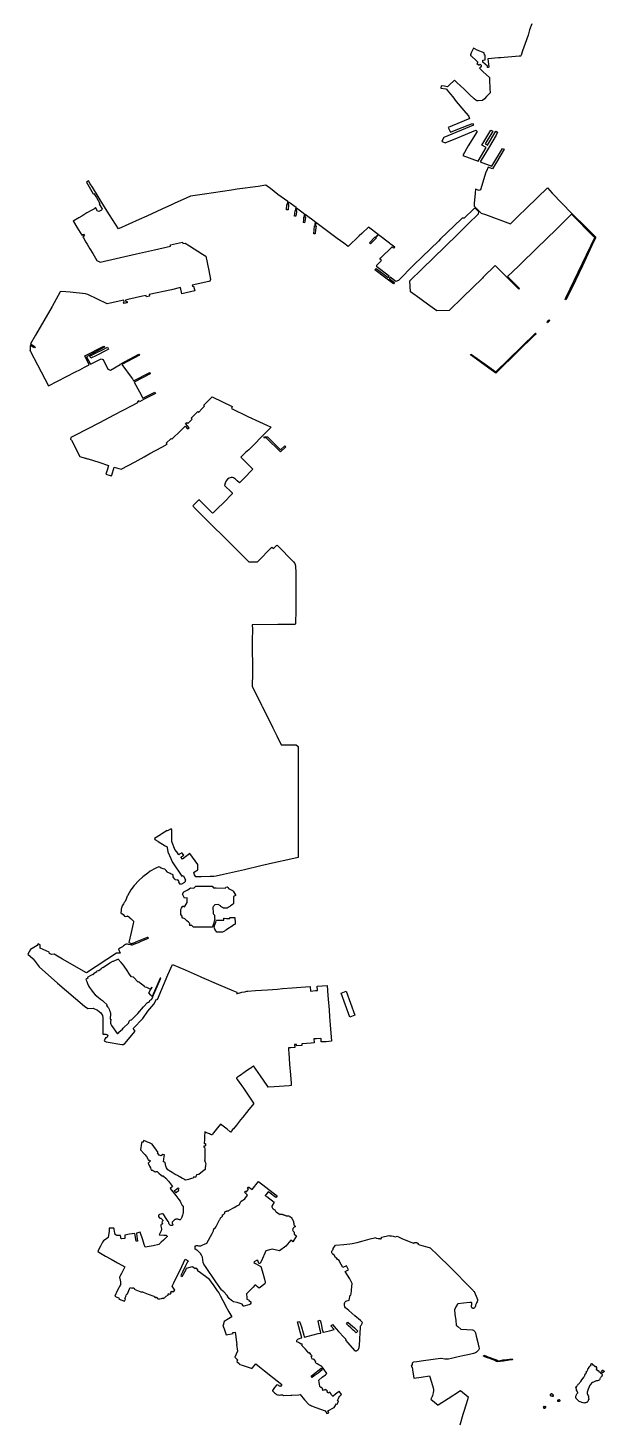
# Model space of a CAD drawing. Header units: inches. Extents: x -62624 to 51363, y -122611 to -15713.
# Drawn here: x -18917 to -12149, y -79967 to -63619 of the extents above; entities that cross this region are included whole.
import ezdxf

# ---------------------------------------------------------------- set-up
doc = ezdxf.new("R2010")
doc.units = ezdxf.units.IN
doc.header["$MEASUREMENT"] = 0

msp = doc.modelspace()

# ---------------------------------------------------------------- linework, layer by layer
for points in [[(-12997, -63574), (-13024, -63643), (-13043, -63705), (-13077, -63803), (-13107, -63890), (-13122, -63939), (-13126, -63948), (-13131, -63951), (-13146, -63953), (-13367, -63971), (-13390, -63973), (-13515, -63984), (-13503, -64083), (-13512, -64085), (-13518, -64084), (-13520, -64069), (-13572, -64021), (-13573, -64007), (-13574, -63998), (-13546, -63996), (-13547, -63942), (-13554, -63942), (-13558, -63914), (-13639, -63880), (-13667, -63868), (-13683, -63860), (-13709, -63915), (-13719, -63936), (-13718, -63943), (-13711, -63950), (-13649, -64008), (-13631, -64024), (-13643, -64037), (-13618, -64060), (-13606, -64047), (-13593, -64059), (-13592, -64071), (-13601, -64082), (-13611, -64095), (-13568, -64138), (-13536, -64167), (-13497, -64204), (-13497, -64209), (-13495, -64227), (-13491, -64336), (-13489, -64384), (-13494, -64392), (-13530, -64428), (-13555, -64453), (-13577, -64474), (-13628, -64477), (-13645, -64476), (-13656, -64471), (-13674, -64454), (-13729, -64402), (-13793, -64342), (-13879, -64261), (-13908, -64235), (-13968, -64295), (-13984, -64310), (-13991, -64311), (-14025, -64305), (-14063, -64300), (-14066, -64327), (-14007, -64338), (-14000, -64342), (-13991, -64353), (-13952, -64400), (-13927, -64432), (-13885, -64485), (-13797, -64589), (-13745, -64649), (-13738, -64661), (-13730, -64683), (-13736, -64688), (-13766, -64699), (-13821, -64723), (-13979, -64791), (-13954, -64845), (-13867, -64811), (-13694, -64742), (-13685, -64764), (-14030, -64907), (-14054, -64951), (-14052, -64956), (-14016, -64972), (-14014, -64972), (-13873, -64913), (-13657, -64823), (-13641, -64837), (-13745, -65006), (-13809, -65118), (-13627, -65185), (-13590, -65119), (-13536, -65026), (-13584, -64997), (-13481, -64822), (-13458, -64835), (-13545, -64983), (-13519, -65000), (-13421, -64834), (-13401, -64847), (-13418, -64879), (-13496, -65013), (-13604, -65194), (-13467, -65245), (-13341, -65036), (-13323, -65044), (-13412, -65196), (-13459, -65276), (-13510, -65257), (-13529, -65305), (-13534, -65303), (-13535, -65310), (-13537, -65316), (-13600, -65522), (-13601, -65524), (-13615, -65531), (-13659, -65515), (-13665, -65564), (-13676, -65685), (-13677, -65713), (-13594, -65796), (-13544, -65814), (-13250, -65923), (-13153, -65830), (-13066, -65744), (-12932, -65615), (-12816, -65501), (-12759, -65562), (-12528, -65802), (-12358, -65969), (-12301, -66025), (-12250, -66077), (-12250, -66086), (-12292, -66176), (-12405, -66416), (-12530, -66677), (-12598, -66815), (-12607, -66810), (-12597, -66790), (-12500, -66590), (-12260, -66082), (-12269, -66074), (-12382, -65961), (-12415, -65928), (-12533, -65810), (-12710, -65984), (-12945, -66213), (-13131, -66395), (-13153, -66418), (-13282, -66543), (-13144, -66681), (-13152, -66690), (-13428, -66414), (-13568, -66550), (-13577, -66559), (-13809, -66785), (-13968, -66940), (-14115, -66946), (-14224, -66865), (-14355, -66770), (-14370, -66759), (-14422, -66723), (-14429, -66593), (-14286, -66453), (-14019, -66191), (-13864, -66039), (-13793, -65970), (-13746, -65924), (-13623, -65804), (-13622, -65783), (-13660, -65742), (-13671, -65742), (-13681, -65745), (-13794, -65857), (-13815, -65857), (-13829, -65866), (-14069, -66100), (-14096, -66127), (-14382, -66406), (-14565, -66588), (-14594, -66599), (-14661, -66548), (-14672, -66563), (-14610, -66612), (-14622, -66629), (-14711, -66562), (-14841, -66464), (-14827, -66446), (-14684, -66552), (-14675, -66538), (-14819, -66426), (-14818, -66410), (-14765, -66354), (-14782, -66336), (-14770, -66322), (-14640, -66191), (-14619, -66206), (-14607, -66195), (-14660, -66157), (-14671, -66149), (-14798, -66052), (-14830, -66085), (-14825, -66092), (-14893, -66157), (-14905, -66146), (-14840, -66078), (-14834, -66081), (-14804, -66048), (-14917, -65960), (-14990, -66032), (-14996, -66037), (-15025, -66062), (-15156, -66187), (-15205, -66151), (-15283, -66095), (-15534, -65906), (-15537, -65947), (-15532, -65948), (-15537, -65992), (-15542, -66040), (-15558, -66039), (-15550, -65946), (-15544, -65946), (-15541, -65929), (-15539, -65903), (-15660, -65813), (-15663, -65842), (-15657, -65844), (-15661, -65870), (-15667, -65909), (-15681, -65907), (-15677, -65877), (-15676, -65866), (-15674, -65842), (-15669, -65842), (-15666, -65809), (-15761, -65737), (-15767, -65769), (-15762, -65770), (-15763, -65780), (-15770, -65833), (-15785, -65831), (-15783, -65803), (-15778, -65769), (-15772, -65768), (-15767, -65731), (-15848, -65672), (-15857, -65666), (-15861, -65696), (-15855, -65697), (-15860, -65758), (-15879, -65757), (-15875, -65696), (-15867, -65695), (-15862, -65662), (-15980, -65576), (-16069, -65508), (-16078, -65501), (-16122, -65469), (-16212, -65482), (-16458, -65517), (-16525, -65528), (-16842, -65574), (-16978, -65595), (-17005, -65597), (-17048, -65618), (-17197, -65685), (-17230, -65700), (-17343, -65751), (-17520, -65832), (-17608, -65872), (-17732, -65928), (-17853, -65982), (-17958, -65815), (-18023, -65711), (-18159, -65490), (-18184, -65452), (-18204, -65418), (-18216, -65425), (-18227, -65433), (-18214, -65462), (-18149, -65571), (-18140, -65567), (-18112, -65614), (-18070, -65684), (-18078, -65691), (-18046, -65746), (-18053, -65760), (-18083, -65777), (-18097, -65772), (-18122, -65730), (-18143, -65750), (-18165, -65761), (-18224, -65795), (-18283, -65831), (-18318, -65852), (-18383, -65892), (-18380, -65897), (-18342, -65963), (-18283, -66054), (-18262, -66045), (-18253, -66065), (-18271, -66075), (-18264, -66087), (-18234, -66138), (-18219, -66160), (-18187, -66216), (-18153, -66271), (-18106, -66352), (-18066, -66372), (-17640, -66275), (-17431, -66227), (-17241, -66184), (-17243, -66168), (-17101, -66138), (-17096, -66154), (-17071, -66148), (-17020, -66181), (-16864, -66279), (-16827, -66302), (-16792, -66472), (-16770, -66577), (-16779, -66596), (-16792, -66599), (-16988, -66643), (-16984, -66655), (-16970, -66653), (-16956, -66709), (-17109, -66743), (-17125, -66672), (-17229, -66696), (-17491, -66754), (-17489, -66772), (-17523, -66779), (-17526, -66769), (-17528, -66763), (-17571, -66773), (-17741, -66811), (-17772, -66819), (-17768, -66837), (-17752, -66834), (-17750, -66850), (-17791, -66859), (-17793, -66844), (-17785, -66842), (-17789, -66821), (-17950, -66856), (-17984, -66864), (-18212, -66751), (-18239, -66746), (-18419, -66727), (-18523, -66717), (-18537, -66723), (-18632, -66892), (-18826, -67230), (-18886, -67334), (-18831, -67367), (-18838, -67378), (-18888, -67352), (-18891, -67399), (-18889, -67400), (-18889, -67403), (-18890, -67406), (-18894, -67409), (-18887, -67421), (-18804, -67580), (-18674, -67826), (-18356, -67663), (-18307, -67637), (-18250, -67607), (-18195, -67579), (-18246, -67475), (-18023, -67358), (-18015, -67371), (-18100, -67414), (-18229, -67484), (-18183, -67572), (-18057, -67509), (-18045, -67514), (-18034, -67518), (-17976, -67632), (-17947, -67640), (-17832, -67574), (-17828, -67567), (-17823, -67566), (-17613, -67454), (-17607, -67466), (-17813, -67577), (-17691, -67741), (-17689, -67743), (-17675, -67768), (-17486, -67671), (-17479, -67685), (-17667, -67783), (-17607, -67895), (-17568, -67970), (-17426, -67901), (-17419, -67915), (-17551, -67983), (-17606, -68012), (-17611, -68004), (-17631, -68015), (-17629, -68026), (-17697, -68060), (-17909, -68171), (-18077, -68260), (-18365, -68410), (-18411, -68433), (-18416, -68451), (-18411, -68457), (-18406, -68464), (-18308, -68656), (-18243, -68674), (-18235, -68676), (-18227, -68679), (-18218, -68682), (-18210, -68683), (-18085, -68724), (-17968, -68761), (-17982, -68807), (-18000, -68862), (-17951, -68878), (-17943, -68881), (-17935, -68884), (-17932, -68876), (-17902, -68782), (-17822, -68807), (-17655, -68717), (-17550, -68659), (-17483, -68622), (-17344, -68547), (-17281, -68513), (-17291, -68501), (-17234, -68445), (-17224, -68453), (-17120, -68351), (-17069, -68301), (-17040, -68331), (-17024, -68318), (-17067, -68270), (-17049, -68257), (-17039, -68267), (-16989, -68217), (-16998, -68207), (-16920, -68126), (-16911, -68135), (-16910, -68136), (-16872, -68098), (-16841, -68065), (-16850, -68054), (-16753, -67956), (-16518, -68070), (-16526, -68092), (-16332, -68185), (-16197, -68247), (-16102, -68292), (-16066, -68309), (-16064, -68315), (-16110, -68363), (-16323, -68576), (-16343, -68593), (-16360, -68609), (-16415, -68666), (-16273, -68807), (-16384, -68917), (-16388, -68923), (-16433, -68965), (-16459, -68942), (-16478, -68924), (-16501, -68905), (-16512, -68902), (-16531, -68904), (-16554, -68909), (-16571, -68923), (-16587, -68941), (-16601, -68968), (-16606, -68997), (-16525, -69076), (-16517, -69084), (-16517, -69093), (-16565, -69143), (-16570, -69148), (-16739, -69317), (-16747, -69322), (-16906, -69164), (-16913, -69169), (-16946, -69202), (-16980, -69237), (-16973, -69244), (-16966, -69251), (-16838, -69380), (-16527, -69689), (-16363, -69851), (-16321, -69893), (-16218, -69892), (-16051, -69722), (-16033, -69738), (-15993, -69699), (-15984, -69703), (-15798, -69892), (-15781, -69913), (-15773, -69939), (-15771, -70024), (-15771, -70094), (-15771, -70132), (-15771, -70458), (-15772, -70623), (-15783, -70632), (-15982, -70632), (-16281, -70633), (-16281, -70645), (-16280, -70674), (-16281, -70828), (-16280, -71202), (-16281, -71355), (-16171, -71578), (-16168, -71584), (-16164, -71591), (-16039, -71843), (-15991, -71939), (-15940, -72044), (-15825, -72045), (-15764, -72045), (-15743, -72064), (-15743, -72249), (-15742, -72503), (-15743, -72627), (-15743, -72638), (-15742, -72675), (-15743, -72935), (-15742, -73004), (-15742, -73367), (-15863, -73396), (-16007, -73428), (-16181, -73467), (-16374, -73511), (-16619, -73566), (-16706, -73587), (-16733, -73592), (-16776, -73593), (-16880, -73594), (-16946, -73594), (-16961, -73571), (-16969, -73550), (-16971, -73543), (-16920, -73512), (-16919, -73449), (-17014, -73321), (-17102, -73387), (-17119, -73365), (-17085, -73340), (-17108, -73312), (-17134, -73330), (-17142, -73335), (-17159, -73313), (-17167, -73302), (-17191, -73273), (-17206, -73232), (-17209, -73224), (-17224, -73180), (-17225, -73044), (-17235, -73032), (-17275, -73055), (-17279, -73050), (-17343, -73090), (-17354, -73097), (-17360, -73101), (-17431, -73145), (-17426, -73155), (-17391, -73175), (-17388, -73181), (-17303, -73229), (-17281, -73244), (-17280, -73253), (-17277, -73272), (-17271, -73302), (-17236, -73378), (-17221, -73420), (-17108, -73587), (-17094, -73581), (-17067, -73629), (-17072, -73656), (-17076, -73661), (-17114, -73682), (-17123, -73686), (-17144, -73656), (-17138, -73650), (-17154, -73630), (-17162, -73636), (-17181, -73630), (-17189, -73621), (-17204, -73605), (-17211, -73595), (-17211, -73572), (-17219, -73567), (-17232, -73562), (-17247, -73555), (-17262, -73550), (-17271, -73545), (-17281, -73537), (-17292, -73520), (-17299, -73512), (-17310, -73505), (-17327, -73501), (-17340, -73497), (-17351, -73493), (-17362, -73484), (-17367, -73480), (-17377, -73479), (-17388, -73480), (-17400, -73487), (-17405, -73488), (-17423, -73497), (-17482, -73530), (-17509, -73552), (-17565, -73597), (-17614, -73639), (-17667, -73696), (-17706, -73746), (-17728, -73782), (-17747, -73817), (-17749, -73824), (-17757, -73846), (-17768, -73866), (-17775, -73883), (-17785, -73895), (-17795, -73911), (-17809, -73935), (-17810, -73937), (-17810, -73939), (-17812, -73944), (-17815, -73952), (-17817, -73962), (-17819, -73971), (-17822, -73989), (-17823, -74017), (-17799, -74039), (-17780, -74056), (-17774, -74062), (-17752, -74056), (-17745, -74054), (-17720, -74074), (-17714, -74080), (-17704, -74088), (-17682, -74107), (-17678, -74116), (-17676, -74123), (-17677, -74128), (-17680, -74142), (-17704, -74248), (-17731, -74368), (-17722, -74371), (-17711, -74375), (-17701, -74378), (-17696, -74379), (-17694, -74379), (-17687, -74376), (-17684, -74375), (-17659, -74365), (-17647, -74360), (-17610, -74345), (-17552, -74321), (-17511, -74304), (-17509, -74304), (-17503, -74315), (-17501, -74318), (-17506, -74321), (-17530, -74331), (-17581, -74351), (-17623, -74369), (-17676, -74390), (-17692, -74397), (-17697, -74397), (-17705, -74396), (-17713, -74395), (-17733, -74391), (-17745, -74388), (-17753, -74387), (-17755, -74386), (-17757, -74386), (-17759, -74385), (-17769, -74392), (-17793, -74407), (-17805, -74416), (-17828, -74431), (-17854, -74446), (-17831, -74491), (-17831, -74492), (-17875, -74493), (-18229, -74722), (-18508, -74561), (-18607, -74505), (-18638, -74508), (-18662, -74494), (-18665, -74479), (-18774, -74434), (-18771, -74393), (-18794, -74383), (-18807, -74401), (-18884, -74447), (-18902, -74478), (-18917, -74503), (-18854, -74558), (-18782, -74653), (-18569, -74845), (-18252, -75116), (-18212, -75142), (-18149, -75140), (-18097, -75162), (-18058, -75193), (-18041, -75224), (-18038, -75251), (-18035, -75444), (-18002, -75443), (-17990, -75447), (-17979, -75457), (-17986, -75477), (-17995, -75486), (-18004, -75488), (-18019, -75522), (-17997, -75532), (-17815, -75565), (-17797, -75565), (-17779, -75553), (-17656, -75407), (-17679, -75377), (-17566, -75259), (-17506, -75172), (-17437, -75091), (-17407, -75033), (-17396, -75037), (-17272, -74747), (-17219, -74625), (-17071, -74689), (-16893, -74768), (-16877, -74775), (-16678, -74860), (-16501, -74936), (-16464, -74950), (-16461, -74954), (-16461, -74959), (-16463, -74968), (-16443, -74962), (-16427, -74958), (-16403, -74952), (-16374, -74946), (-16357, -74942), (-16347, -74939), (-16335, -74937), (-16243, -74931), (-16103, -74922), (-15986, -74913), (-15928, -74908), (-15814, -74900), (-15710, -74892), (-15600, -74884), (-15597, -74938), (-15540, -74930), (-15517, -74930), (-15520, -74880), (-15403, -74870), (-15393, -74988), (-15380, -75157), (-15374, -75241), (-15368, -75334), (-15352, -75526), (-15413, -75532), (-15471, -75535), (-15474, -75497), (-15478, -75494), (-15527, -75498), (-15557, -75498), (-15553, -75547), (-15591, -75550), (-15699, -75559), (-15699, -75577), (-15760, -75582), (-15763, -75566), (-15784, -75567), (-15781, -75602), (-15829, -75605), (-15856, -75606), (-15855, -75631), (-15852, -75662), (-15843, -75795), (-15833, -75920), (-15826, -76018), (-15825, -76048), (-15849, -76049), (-16026, -76062), (-16094, -76065), (-16108, -76045), (-16184, -75935), (-16265, -75817), (-16269, -75820), (-16277, -75826), (-16289, -75834), (-16300, -75842), (-16302, -75843), (-16363, -75886), (-16381, -75898), (-16402, -75912), (-16412, -75920), (-16432, -75934), (-16454, -75949), (-16464, -75956), (-16467, -75958), (-16467, -75963), (-16453, -75981), (-16434, -76009), (-16386, -76079), (-16323, -76171), (-16275, -76241), (-16265, -76254), (-16263, -76259), (-16280, -76279), (-16320, -76329), (-16348, -76364), (-16392, -76418), (-16418, -76449), (-16468, -76512), (-16503, -76555), (-16512, -76565), (-16521, -76576), (-16526, -76584), (-16533, -76594), (-16538, -76591), (-16539, -76591), (-16577, -76561), (-16655, -76502), (-16689, -76544), (-16737, -76603), (-16749, -76618), (-16757, -76628), (-16760, -76626), (-16770, -76622), (-16783, -76616), (-16807, -76605), (-16840, -76590), (-16841, -76646), (-16843, -76686), (-16845, -76726), (-16842, -76728), (-16835, -76729), (-16831, -76731), (-16830, -76741), (-16831, -76751), (-16833, -76758), (-16841, -76758), (-16851, -76758), (-16852, -76763), (-16852, -76772), (-16841, -76776), (-16840, -76790), (-16840, -76808), (-16837, -76893), (-16837, -76915), (-16843, -76920), (-16835, -76946), (-16828, -76964), (-16830, -76986), (-16833, -77015), (-16836, -77034), (-16865, -77057), (-16910, -77094), (-16931, -77097), (-16942, -77099), (-16944, -77125), (-16973, -77124), (-16976, -77135), (-16995, -77141), (-17029, -77152), (-17061, -77161), (-17069, -77157), (-17073, -77154), (-17080, -77149), (-17107, -77134), (-17124, -77125), (-17135, -77119), (-17159, -77105), (-17186, -77091), (-17221, -77070), (-17241, -77059), (-17251, -77053), (-17260, -77047), (-17272, -77036), (-17280, -77027), (-17287, -77014), (-17296, -76993), (-17306, -76951), (-17313, -76947), (-17324, -76943), (-17314, -76881), (-17311, -76860), (-17332, -76856), (-17350, -76872), (-17376, -76867), (-17393, -76839), (-17388, -76834), (-17457, -76738), (-17487, -76721), (-17510, -76711), (-17534, -76701), (-17548, -76697), (-17559, -76694), (-17562, -76714), (-17580, -76712), (-17582, -76726), (-17594, -76802), (-17550, -76851), (-17539, -76862), (-17531, -76872), (-17525, -76878), (-17521, -76886), (-17506, -76914), (-17503, -76919), (-17500, -76924), (-17497, -76926), (-17494, -76927), (-17492, -76927), (-17489, -76926), (-17486, -76926), (-17483, -76927), (-17479, -76928), (-17478, -76931), (-17502, -76960), (-17491, -76985), (-17487, -76995), (-17478, -77014), (-17471, -77031), (-17469, -77037), (-17465, -77043), (-17452, -77042), (-17442, -77049), (-17432, -77055), (-17424, -77061), (-17418, -77060), (-17411, -77059), (-17405, -77058), (-17398, -77059), (-17395, -77062), (-17385, -77070), (-17378, -77077), (-17351, -77099), (-17347, -77103), (-17337, -77111), (-17336, -77110), (-17333, -77107), (-17328, -77107), (-17322, -77111), (-17298, -77135), (-17267, -77172), (-17242, -77203), (-17219, -77235), (-17245, -77258), (-17179, -77341), (-17144, -77385), (-17130, -77406), (-17120, -77425), (-17104, -77455), (-17099, -77457), (-17095, -77461), (-17093, -77465), (-17092, -77475), (-17093, -77535), (-17094, -77546), (-17096, -77555), (-17101, -77571), (-17109, -77592), (-17120, -77617), (-17123, -77622), (-17129, -77626), (-17135, -77625), (-17144, -77622), (-17148, -77620), (-17157, -77618), (-17164, -77617), (-17170, -77618), (-17178, -77619), (-17183, -77621), (-17189, -77623), (-17221, -77652), (-17223, -77655), (-17223, -77659), (-17222, -77664), (-17219, -77673), (-17216, -77680), (-17216, -77685), (-17218, -77688), (-17220, -77690), (-17223, -77691), (-17230, -77692), (-17238, -77690), (-17246, -77689), (-17251, -77685), (-17255, -77680), (-17258, -77675), (-17261, -77663), (-17263, -77657), (-17266, -77650), (-17269, -77644), (-17301, -77596), (-17325, -77560), (-17327, -77557), (-17334, -77554), (-17338, -77553), (-17343, -77554), (-17356, -77557), (-17370, -77564), (-17378, -77569), (-17383, -77572), (-17384, -77576), (-17384, -77579), (-17381, -77586), (-17373, -77597), (-17371, -77601), (-17367, -77604), (-17364, -77605), (-17362, -77606), (-17360, -77606), (-17354, -77604), (-17341, -77621), (-17333, -77631), (-17333, -77637), (-17336, -77641), (-17340, -77647), (-17342, -77652), (-17340, -77659), (-17337, -77671), (-17341, -77676), (-17350, -77682), (-17355, -77687), (-17357, -77694), (-17356, -77701), (-17351, -77717), (-17349, -77731), (-17349, -77743), (-17351, -77749), (-17353, -77756), (-17358, -77771), (-17365, -77786), (-17370, -77793), (-17375, -77802), (-17369, -77803), (-17321, -77804), (-17291, -77807), (-17278, -77820), (-17284, -77826), (-17324, -77864), (-17350, -77887), (-17379, -77917), (-17447, -77929), (-17539, -77946), (-17550, -77914), (-17567, -77862), (-17598, -77772), (-17640, -77780), (-17635, -77823), (-17628, -77875), (-17644, -77876), (-17660, -77784), (-17724, -77795), (-17776, -77804), (-17777, -77828), (-17776, -77835), (-17776, -77845), (-17816, -77850), (-17822, -77850), (-17828, -77809), (-17837, -77810), (-17860, -77809), (-17862, -77809), (-17870, -77808), (-17879, -77804), (-17890, -77799), (-17891, -77795), (-17894, -77782), (-17904, -77735), (-17907, -77723), (-17962, -77724), (-17961, -77732), (-17963, -77757), (-17973, -77831), (-17990, -77846), (-18029, -77872), (-18039, -77889), (-18064, -77935), (-18092, -77986), (-18096, -77998), (-18063, -78016), (-18004, -78051), (-17939, -78088), (-17864, -78131), (-17814, -78159), (-17778, -78178), (-17781, -78185), (-17818, -78257), (-17835, -78291), (-17839, -78299), (-17839, -78307), (-17838, -78316), (-17830, -78355), (-17827, -78373), (-17826, -78381), (-17866, -78460), (-17894, -78524), (-17887, -78528), (-17844, -78547), (-17847, -78554), (-17843, -78557), (-17783, -78581), (-17772, -78557), (-17775, -78553), (-17779, -78550), (-17768, -78527), (-17762, -78512), (-17756, -78495), (-17753, -78494), (-17748, -78496), (-17731, -78455), (-17716, -78420), (-17691, -78429), (-17684, -78423), (-17678, -78425), (-17672, -78428), (-17665, -78432), (-17667, -78440), (-17589, -78470), (-17579, -78474), (-17574, -78473), (-17570, -78472), (-17561, -78477), (-17503, -78498), (-17437, -78524), (-17432, -78526), (-17429, -78527), (-17429, -78530), (-17428, -78535), (-17423, -78537), (-17418, -78539), (-17416, -78537), (-17413, -78533), (-17408, -78535), (-17405, -78536), (-17398, -78539), (-17400, -78546), (-17387, -78553), (-17380, -78554), (-17367, -78552), (-17348, -78548), (-17340, -78547), (-17331, -78546), (-17324, -78549), (-17316, -78543), (-17311, -78540), (-17308, -78537), (-17291, -78523), (-17267, -78508), (-17274, -78500), (-17259, -78490), (-17254, -78499), (-17235, -78485), (-17241, -78477), (-17224, -78463), (-17215, -78470), (-17190, -78453), (-17222, -78406), (-17202, -78366), (-17163, -78285), (-17130, -78215), (-17070, -78089), (-17036, -78106), (-17043, -78120), (-17066, -78167), (-17102, -78242), (-17122, -78281), (-17104, -78291), (-17059, -78210), (-17052, -78194), (-16983, -78174), (-16952, -78197), (-16945, -78189), (-16921, -78208), (-16927, -78217), (-16889, -78244), (-16799, -78309), (-16795, -78314), (-16734, -78402), (-16692, -78458), (-16675, -78483), (-16654, -78524), (-16626, -78574), (-16599, -78624), (-16598, -78627), (-16555, -78706), (-16522, -78766), (-16560, -78787), (-16613, -78819), (-16623, -78861), (-16626, -78874), (-16617, -78896), (-16588, -78975), (-16506, -78959), (-16508, -78948), (-16484, -78946), (-16480, -78974), (-16465, -79064), (-16462, -79089), (-16465, -79091), (-16453, -79167), (-16487, -79240), (-16453, -79272), (-16464, -79290), (-16430, -79318), (-16426, -79324), (-16399, -79333), (-16284, -79371), (-16282, -79369), (-16279, -79366), (-16239, -79318), (-16196, -79352), (-16136, -79400), (-16044, -79472), (-15933, -79561), (-15951, -79584), (-15967, -79579), (-15965, -79570), (-15994, -79563), (-16019, -79596), (-16045, -79631), (-16045, -79633), (-16022, -79656), (-16010, -79667), (-15996, -79677), (-15984, -79681), (-15973, -79683), (-15956, -79684), (-15944, -79682), (-15930, -79681), (-15927, -79681), (-15924, -79686), (-15919, -79689), (-15915, -79689), (-15827, -79685), (-15815, -79684), (-15733, -79680), (-15720, -79677), (-15666, -79742), (-15614, -79800), (-15597, -79804), (-15586, -79809), (-15534, -79830), (-15425, -79871), (-15407, -79902), (-15391, -79895), (-15383, -79890), (-15392, -79869), (-15319, -79829), (-15293, -79789), (-15286, -79790), (-15282, -79782), (-15269, -79757), (-15272, -79754), (-15276, -79752), (-15278, -79750), (-15281, -79749), (-15269, -79723), (-15255, -79697), (-15250, -79693), (-15232, -79679), (-15232, -79677), (-15260, -79640), (-15271, -79650), (-15304, -79675), (-15334, -79700), (-15335, -79699), (-15356, -79676), (-15353, -79673), (-15353, -79673), (-15360, -79665), (-15372, -79649), (-15392, -79661), (-15402, -79644), (-15398, -79640), (-15406, -79631), (-15418, -79617), (-15429, -79625), (-15432, -79622), (-15448, -79632), (-15457, -79620), (-15455, -79617), (-15451, -79614), (-15460, -79605), (-15465, -79597), (-15475, -79597), (-15486, -79585), (-15488, -79576), (-15491, -79561), (-15496, -79532), (-15500, -79508), (-15459, -79475), (-15421, -79445), (-15405, -79432), (-15450, -79370), (-15470, -79344), (-15475, -79339), (-15484, -79337), (-15501, -79330), (-15520, -79318), (-15528, -79312), (-15535, -79306), (-15541, -79299), (-15533, -79291), (-15555, -79267), (-15564, -79258), (-15568, -79261), (-15573, -79265), (-15578, -79259), (-15582, -79251), (-15587, -79241), (-15589, -79237), (-15580, -79229), (-15577, -79227), (-15581, -79223), (-15584, -79219), (-15589, -79213), (-15594, -79206), (-15601, -79196), (-15609, -79184), (-15617, -79191), (-15657, -79145), (-15698, -79100), (-15694, -79092), (-15696, -79087), (-15699, -79084), (-15709, -79086), (-15727, -79073), (-15737, -79068), (-15757, -79060), (-15757, -79059), (-15758, -79053), (-15758, -79049), (-15757, -79042), (-15754, -79036), (-15750, -79031), (-15746, -79029), (-15739, -79024), (-15726, -79020), (-15709, -79013), (-15699, -79011), (-15702, -78997), (-15718, -78943), (-15751, -78825), (-15725, -78818), (-15705, -78882), (-15684, -78953), (-15676, -78982), (-15671, -78999), (-15669, -79003), (-15626, -78993), (-15507, -78962), (-15475, -78955), (-15480, -78928), (-15482, -78927), (-15508, -78810), (-15485, -78805), (-15478, -78831), (-15470, -78866), (-15463, -78893), (-15459, -78913), (-15456, -78926), (-15455, -78931), (-15453, -78935), (-15451, -78944), (-15446, -78944), (-15376, -78928), (-15321, -78915), (-15357, -78871), (-15339, -78855), (-15295, -78904), (-15267, -78936), (-15204, -79006), (-15180, -79033), (-15187, -79041), (-15159, -79072), (-15080, -79160), (-15074, -79166), (-15067, -79166), (-15063, -79165), (-15059, -79164), (-15054, -79162), (-15042, -79151), (-15035, -79144), (-15031, -79138), (-15028, -79133), (-15027, -79128), (-15026, -79123), (-15023, -79100), (-15019, -79026), (-15015, -78950), (-15011, -78899), (-15011, -78883), (-15010, -78875), (-15006, -78868), (-14998, -78857), (-14990, -78842), (-14989, -78840), (-14985, -78830), (-15011, -78808), (-15075, -78753), (-15147, -78692), (-15187, -78659), (-15193, -78649), (-15195, -78643), (-15197, -78634), (-15198, -78625), (-15198, -78609), (-15196, -78598), (-15192, -78588), (-15188, -78583), (-15183, -78582), (-15143, -78568), (-15131, -78511), (-15124, -78512), (-15121, -78495), (-15116, -78457), (-15116, -78449), (-15108, -78373), (-15137, -78320), (-15164, -78274), (-15189, -78232), (-15153, -78211), (-15175, -78166), (-15217, -78185), (-15256, -78115), (-15261, -78104), (-15279, -78091), (-15290, -78080), (-15302, -78067), (-15319, -78042), (-15335, -78028), (-15342, -78020), (-15347, -78012), (-15348, -78006), (-15348, -78000), (-15346, -77993), (-15342, -77985), (-15332, -77973), (-15332, -77962), (-15303, -77924), (-15205, -77914), (-15135, -77907), (-15110, -77904), (-15090, -77900), (-15071, -77897), (-15048, -77892), (-14977, -77871), (-14926, -77857), (-14898, -77850), (-14844, -77837), (-14829, -77834), (-14826, -77839), (-14804, -77844), (-14788, -77846), (-14782, -77847), (-14775, -77847), (-14770, -77846), (-14764, -77846), (-14764, -77830), (-14710, -77816), (-14677, -77811), (-14665, -77812), (-14645, -77812), (-14628, -77816), (-14600, -77826), (-14581, -77818), (-14526, -77843), (-14459, -77873), (-14407, -77893), (-14397, -77896), (-14392, -77898), (-14391, -77897), (-14390, -77897), (-14388, -77897), (-14387, -77898), (-14384, -77899), (-14376, -77894), (-14372, -77893), (-14368, -77893), (-14365, -77893), (-14360, -77891), (-14354, -77890), (-14351, -77892), (-14349, -77895), (-14345, -77897), (-14341, -77898), (-14338, -77899), (-14335, -77901), (-14334, -77905), (-14334, -77909), (-14336, -77912), (-14336, -77913), (-14316, -77918), (-14205, -77951), (-14194, -77956), (-14188, -77959), (-14183, -77964), (-14108, -78034), (-14101, -78041), (-14050, -78090), (-14005, -78135), (-13935, -78204), (-13869, -78271), (-13793, -78348), (-13750, -78392), (-13715, -78429), (-13700, -78444), (-13688, -78457), (-13682, -78463), (-13677, -78468), (-13673, -78474)], [(-12819, -67076), (-12802, -67059), (-12793, -67050), (-12786, -67057), (-12813, -67084), (-12819, -67076)], [(-13719, -67461), (-13713, -67452), (-13707, -67456), (-13518, -67592), (-13419, -67663), (-13119, -67369), (-12957, -67209), (-12956, -67208), (-12949, -67215), (-12981, -67246), (-13145, -67408), (-13419, -67679), (-13475, -67638), (-13545, -67586), (-13719, -67461)], [(-18189, -67478), (-18116, -67440), (-18039, -67402), (-17982, -67373), (-17970, -67397), (-17998, -67412), (-18111, -67469), (-18178, -67501), (-18189, -67478)], [(-16144, -68437), (-16136, -68424), (-16104, -68426), (-15950, -68576), (-15900, -68529), (-15886, -68544), (-15951, -68601), (-16119, -68438), (-16144, -68437)], [(-17098, -73937), (-17091, -73940), (-17079, -73946), (-17070, -73936), (-17047, -73898), (-17046, -73885), (-17046, -73841), (-17076, -73844), (-17099, -73799), (-17084, -73773), (-17071, -73765), (-17038, -73747), (-17007, -73725), (-16967, -73727), (-16943, -73705), (-16884, -73703), (-16843, -73704), (-16780, -73704), (-16753, -73704), (-16736, -73724), (-16724, -73726), (-16706, -73726), (-16601, -73727), (-16597, -73724), (-16591, -73716), (-16575, -73712), (-16571, -73715), (-16566, -73720), (-16560, -73732), (-16513, -73757), (-16504, -73765), (-16480, -73808), (-16477, -73815), (-16501, -73827), (-16503, -73887), (-16502, -73908), (-16506, -73917), (-16537, -73937), (-16541, -73940), (-16546, -73943), (-16560, -73953), (-16564, -73956), (-16575, -73962), (-16583, -73963), (-16601, -73964), (-16618, -73964), (-16629, -73956), (-16638, -73951), (-16644, -73946), (-16649, -73942), (-16654, -73937), (-16683, -73922), (-16720, -73923), (-16732, -73937), (-16737, -73942), (-16744, -73950), (-16744, -73957), (-16743, -73967), (-16741, -74007), (-16739, -74027), (-16737, -74034), (-16728, -74042), (-16725, -74046), (-16724, -74052), (-16723, -74075), (-16722, -74095), (-16723, -74101), (-16727, -74116), (-16731, -74130), (-16738, -74149), (-16741, -74160), (-16744, -74170), (-16749, -74181), (-16751, -74187), (-16758, -74187), (-16809, -74187), (-16855, -74186), (-16931, -74185), (-16956, -74185), (-16970, -74185), (-16973, -74186), (-16978, -74180), (-16993, -74164), (-17004, -74166), (-17013, -74165), (-17015, -74162), (-17016, -74157), (-17017, -74150), (-17015, -74143), (-17031, -74127), (-17049, -74111), (-17080, -74080), (-17086, -74083), (-17091, -74082), (-17099, -74081), (-17101, -74078), (-17103, -74077), (-17104, -74075), (-17105, -74072), (-17105, -74067), (-17104, -74062), (-17103, -74057), (-17121, -74037), (-17121, -74021), (-17121, -74002), (-17120, -73977), (-17112, -73962), (-17102, -73945), (-17098, -73937)], [(-16729, -74181), (-16726, -74174), (-16723, -74166), (-16718, -74146), (-16711, -74128), (-16705, -74111), (-16702, -74106), (-16694, -74106), (-16680, -74106), (-16640, -74106), (-16632, -74106), (-16616, -74106), (-16614, -74081), (-16610, -74081), (-16583, -74083), (-16560, -74083), (-16545, -74083), (-16545, -74078), (-16543, -74072), (-16540, -74072), (-16503, -74073), (-16489, -74073), (-16486, -74073), (-16485, -74094), (-16483, -74121), (-16483, -74134), (-16482, -74144), (-16482, -74149), (-16484, -74152), (-16497, -74159), (-16512, -74169), (-16519, -74175), (-16537, -74186), (-16548, -74194), (-16568, -74207), (-16584, -74217), (-16598, -74226), (-16607, -74232), (-16617, -74238), (-16629, -74245), (-16644, -74244), (-16673, -74244), (-16691, -74244), (-16696, -74244), (-16700, -74245), (-16703, -74239), (-16709, -74228), (-16719, -74209), (-16725, -74198), (-16728, -74192), (-16729, -74181)], [(-17461, -74893), (-17474, -74917), (-17521, -74896), (-17538, -74890), (-17548, -74882), (-17619, -74830), (-17622, -74832), (-17675, -74774), (-17700, -74769), (-17738, -74720), (-17744, -74708), (-17794, -74633), (-17819, -74600), (-17856, -74561), (-17914, -74588), (-17923, -74589), (-17956, -74609), (-17956, -74613), (-18037, -74664), (-18038, -74662), (-18047, -74668), (-18051, -74674), (-18058, -74677), (-18062, -74688), (-18069, -74689), (-18083, -74698), (-18090, -74699), (-18106, -74704), (-18111, -74706), (-18108, -74710), (-18147, -74735), (-18147, -74738), (-18151, -74741), (-18149, -74744), (-18153, -74746), (-18158, -74741), (-18214, -74775), (-18215, -74779), (-18211, -74786), (-18234, -74800), (-18226, -74825), (-18216, -74850), (-18205, -74874), (-18192, -74897), (-18171, -74927), (-18151, -74954), (-18125, -74980), (-18093, -75008), (-18065, -75031), (-18041, -75049), (-18027, -75061), (-17985, -75100), (-17992, -75105), (-17977, -75126), (-17970, -75136), (-17963, -75150), (-17956, -75164), (-17949, -75180), (-17948, -75199), (-17950, -75266), (-17943, -75267), (-17945, -75301), (-17945, -75314), (-17941, -75326), (-17934, -75342), (-17869, -75435), (-17865, -75436), (-17850, -75423), (-17850, -75421), (-17805, -75384), (-17796, -75374), (-17732, -75309), (-17727, -75291), (-17715, -75280), (-17705, -75275), (-17699, -75275), (-17626, -75202), (-17557, -75122), (-17513, -75071), (-17507, -75072), (-17500, -75068), (-17490, -75061), (-17479, -75039), (-17472, -75039), (-17466, -75036), (-17451, -75007), (-17451, -75002), (-17356, -74786), (-17362, -74784), (-17456, -75000), (-17471, -74986), (-17495, -74959), (-17459, -74893), (-17461, -74893)], [(-15236, -74960), (-15177, -74937), (-15077, -75221), (-15137, -75242), (-15236, -74960)], [(-17196, -77282), (-17172, -77264), (-17152, -77249), (-17148, -77254), (-17143, -77261), (-17151, -77269), (-17146, -77276), (-17142, -77282), (-17176, -77308), (-17185, -77298), (-17193, -77289), (-17196, -77282)], [(-16951, -77931), (-16946, -77930), (-16935, -77928), (-16924, -77928), (-16911, -77930), (-16898, -77930), (-16892, -77931), (-16886, -77931), (-16878, -77928), (-16860, -77920), (-16842, -77911), (-16815, -77899), (-16752, -77786), (-16735, -77753), (-16736, -77742), (-16734, -77737), (-16730, -77727), (-16727, -77723), (-16720, -77724), (-16716, -77725), (-16701, -77697), (-16666, -77627), (-16661, -77620), (-16657, -77613), (-16653, -77605), (-16649, -77599), (-16644, -77592), (-16632, -77583), (-16631, -77573), (-16630, -77568), (-16621, -77564), (-16619, -77562), (-16615, -77559), (-16612, -77555), (-16606, -77552), (-16604, -77545), (-16602, -77532), (-16596, -77526), (-16587, -77522), (-16584, -77522), (-16580, -77523), (-16576, -77520), (-16567, -77518), (-16562, -77518), (-16551, -77512), (-16494, -77480), (-16462, -77460), (-16435, -77449), (-16431, -77444), (-16424, -77425), (-16415, -77410), (-16401, -77397), (-16386, -77389), (-16369, -77377), (-16338, -77334), (-16373, -77301), (-16359, -77287), (-16348, -77295), (-16324, -77265), (-16339, -77256), (-16331, -77245), (-16325, -77236), (-16284, -77268), (-16209, -77176), (-16035, -77308), (-15990, -77345), (-16003, -77363), (-16087, -77301), (-16096, -77296), (-16121, -77330), (-16128, -77336), (-16130, -77340), (-16124, -77342), (-16111, -77353), (-16023, -77419), (-16052, -77464), (-16052, -77466), (-16053, -77471), (-16049, -77481), (-16044, -77490), (-16035, -77496), (-16025, -77504), (-16016, -77509), (-16014, -77517), (-16009, -77525), (-16000, -77533), (-15984, -77543), (-15965, -77556), (-15955, -77561), (-15952, -77558), (-15943, -77558), (-15937, -77558), (-15932, -77559), (-15928, -77561), (-15925, -77564), (-15921, -77564), (-15917, -77564), (-15914, -77565), (-15909, -77568), (-15904, -77570), (-15899, -77571), (-15891, -77573), (-15887, -77576), (-15884, -77578), (-15876, -77579), (-15870, -77579), (-15862, -77579), (-15858, -77580), (-15853, -77580), (-15849, -77582), (-15845, -77584), (-15841, -77589), (-15838, -77591), (-15834, -77591), (-15830, -77592), (-15824, -77596), (-15820, -77599), (-15818, -77603), (-15816, -77610), (-15815, -77611), (-15814, -77616), (-15811, -77618), (-15808, -77622), (-15806, -77626), (-15804, -77632), (-15802, -77636), (-15799, -77639), (-15797, -77645), (-15798, -77653), (-15797, -77659), (-15794, -77666), (-15795, -77678), (-15792, -77683), (-15788, -77687), (-15785, -77693), (-15778, -77700), (-15779, -77706), (-15788, -77710), (-15799, -77719), (-15804, -77726), (-15805, -77738), (-15808, -77746), (-15805, -77749), (-15801, -77758), (-15798, -77764), (-15791, -77769), (-15789, -77777), (-15790, -77792), (-15760, -77814), (-15806, -77882), (-15812, -77876), (-15827, -77866), (-15887, -77933), (-15960, -77988), (-16046, -77970), (-16121, -77990), (-16174, -78106), (-16188, -78134), (-16191, -78140), (-16198, -78140), (-16206, -78139), (-16214, -78103), (-16217, -78099), (-16233, -78104), (-16258, -78118), (-16261, -78127), (-16243, -78138), (-16188, -78170), (-16181, -78175), (-16175, -78187), (-16159, -78251), (-16137, -78323), (-16130, -78357), (-16129, -78369), (-16135, -78377), (-16202, -78430), (-16220, -78414), (-16239, -78394), (-16251, -78393), (-16272, -78417), (-16348, -78496), (-16346, -78543), (-16345, -78558), (-16327, -78564), (-16322, -78567), (-16322, -78575), (-16304, -78586), (-16299, -78590), (-16299, -78599), (-16300, -78605), (-16306, -78616), (-16322, -78625), (-16380, -78638), (-16386, -78639), (-16389, -78635), (-16399, -78617), (-16459, -78598), (-16501, -78588), (-16526, -78573), (-16552, -78548), (-16564, -78533), (-16578, -78513), (-16616, -78471), (-16634, -78455), (-16642, -78448), (-16709, -78352), (-16831, -78173), (-16841, -78159), (-16850, -78145), (-16857, -78125), (-16861, -78094), (-16864, -78065), (-16872, -78050), (-16891, -78022), (-16912, -77997), (-16923, -77987), (-16934, -77980), (-16951, -77970), (-16951, -77931)], [(-13709, -78596), (-13713, -78596), (-13718, -78596), (-13726, -78598), (-13802, -78606), (-13869, -78614), (-13872, -78615), (-13890, -78648), (-13906, -78682)], [(-13705, -78598), (-13709, -78596)], [(-13707, -78641), (-13706, -78633)], [(-13706, -78633), (-13704, -78620)], [(-13703, -78602), (-13705, -78598)], [(-13704, -78620), (-13702, -78609)], [(-13702, -78609), (-13703, -78602)], [(-13673, -78474), (-13644, -78542)], [(-13660, -78634), (-13665, -78648)], [(-13658, -78626), (-13660, -78634)], [(-13652, -78614), (-13658, -78626)], [(-13646, -78602), (-13652, -78614)], [(-13640, -78587), (-13646, -78602)], [(-13644, -78542), (-13641, -78552)], [(-13641, -78552), (-13637, -78556)], [(-13638, -78577), (-13640, -78587)], [(-13637, -78568), (-13638, -78577)], [(-13637, -78556), (-13637, -78568)], [(-13906, -78682), (-13901, -78732), (-13891, -78809), (-13885, -78861), (-13867, -78878), (-13833, -78908), (-13829, -78910), (-13694, -78918), (-13684, -78920), (-13679, -78922), (-13674, -78928), (-13666, -78938), (-13660, -78952), (-13650, -78994), (-13632, -79068), (-13623, -79106), (-13620, -79119), (-13617, -79134), (-13617, -79141), (-13625, -79158), (-13640, -79172), (-13649, -79179), (-13658, -79186), (-13670, -79191), (-13683, -79195), (-13732, -79206), (-13809, -79224), (-13844, -79232), (-13879, -79240), (-13941, -79255), (-13977, -79261), (-14021, -79262), (-14063, -79254), (-14066, -79254), (-14128, -79262), (-14184, -79269), (-14269, -79281), (-14349, -79292), (-14389, -79298), (-14394, -79300), (-14400, -79304), (-14403, -79308), (-14404, -79315), (-14405, -79334), (-14414, -79337), (-14413, -79354), (-14404, -79353), (-14399, -79387), (-14382, -79485), (-14298, -79472), (-14199, -79457), (-14195, -79470), (-14164, -79572), (-14155, -79601), (-14154, -79618), (-14154, -79632), (-14157, -79657), (-14161, -79675), (-14165, -79690), (-14168, -79700), (-14183, -79734), (-14098, -79801), (-14097, -79800), (-13980, -79723), (-13837, -79629), (-13744, -79704), (-13754, -79740), (-13773, -79801), (-13796, -79877), (-13808, -79913), (-13845, -80039)], [(-13706, -78647), (-13707, -78641)], [(-13706, -78651), (-13706, -78647)], [(-13704, -78655), (-13706, -78651)], [(-13700, -78659), (-13704, -78655)], [(-13697, -78662), (-13700, -78659)], [(-13692, -78665), (-13697, -78662)], [(-13686, -78666), (-13692, -78665)], [(-13682, -78666), (-13686, -78666)], [(-13678, -78665), (-13682, -78666)], [(-13674, -78663), (-13678, -78665)], [(-13671, -78660), (-13674, -78663)], [(-13668, -78655), (-13671, -78660)], [(-13665, -78648), (-13668, -78655)], [(-15176, -78848), (-15159, -78826), (-15127, -78855), (-15105, -78875), (-15081, -78896), (-15058, -78917), (-15041, -78932), (-15054, -78945), (-15060, -78951), (-15076, -78936), (-15095, -78920), (-15125, -78894), (-15151, -78871), (-15176, -78848)], [(-13566, -79227), (-13563, -79214), (-13539, -79223), (-13514, -79233), (-13488, -79243), (-13471, -79249), (-13459, -79254), (-13436, -79263), (-13412, -79272), (-13392, -79280), (-13369, -79277), (-13340, -79272), (-13317, -79269), (-13291, -79265), (-13261, -79261), (-13229, -79257), (-13227, -79270), (-13263, -79275), (-13284, -79278), (-13310, -79282), (-13331, -79284), (-13351, -79287), (-13370, -79290), (-13397, -79294), (-13412, -79288), (-13441, -79276), (-13465, -79267), (-13493, -79255), (-13519, -79245), (-13549, -79233), (-13566, -79227)], [(-15590, -79461), (-15546, -79425), (-15495, -79386), (-15474, -79370), (-15459, -79389), (-15509, -79426), (-15553, -79459), (-15576, -79476), (-15590, -79461)], [(-12482, -79707), (-12481, -79698), (-12478, -79690), (-12475, -79683), (-12472, -79677), (-12468, -79671), (-12454, -79655), (-12458, -79656), (-12460, -79651), (-12460, -79646), (-12460, -79645), (-12462, -79644), (-12464, -79643), (-12467, -79640), (-12470, -79638), (-12472, -79634), (-12472, -79629), (-12471, -79624), (-12472, -79620), (-12475, -79618), (-12477, -79615), (-12477, -79611), (-12476, -79607), (-12475, -79603), (-12477, -79600), (-12479, -79598), (-12480, -79594), (-12480, -79592), (-12480, -79589), (-12478, -79586), (-12474, -79585), (-12469, -79583), (-12469, -79580), (-12466, -79575), (-12462, -79568), (-12459, -79565), (-12456, -79562), (-12453, -79558), (-12447, -79551), (-12440, -79543), (-12433, -79535), (-12423, -79524), (-12412, -79507), (-12395, -79485), (-12387, -79473), (-12383, -79468), (-12381, -79463), (-12379, -79461), (-12376, -79458), (-12376, -79455), (-12376, -79452), (-12375, -79448), (-12375, -79446), (-12373, -79444), (-12372, -79443), (-12371, -79442), (-12370, -79440), (-12369, -79437), (-12368, -79434), (-12366, -79431), (-12364, -79430), (-12360, -79429), (-12360, -79426), (-12359, -79424), (-12355, -79420), (-12356, -79408), (-12355, -79405), (-12353, -79403), (-12346, -79400), (-12347, -79396), (-12346, -79393), (-12344, -79391), (-12339, -79388), (-12340, -79376), (-12339, -79374), (-12337, -79372), (-12334, -79369), (-12331, -79368), (-12328, -79368), (-12328, -79364), (-12328, -79359), (-12327, -79356), (-12325, -79353), (-12321, -79351), (-12319, -79350), (-12317, -79348), (-12317, -79346), (-12316, -79344), (-12314, -79340), (-12312, -79339), (-12309, -79337), (-12306, -79336), (-12303, -79337), (-12304, -79329), (-12304, -79325), (-12303, -79323), (-12303, -79320), (-12301, -79318), (-12299, -79316), (-12298, -79315), (-12296, -79315), (-12294, -79315), (-12292, -79315), (-12290, -79316), (-12288, -79318), (-12286, -79321), (-12286, -79324), (-12285, -79328), (-12285, -79329), (-12280, -79327), (-12277, -79327), (-12276, -79328), (-12275, -79330), (-12273, -79333), (-12271, -79335), (-12270, -79337), (-12269, -79338), (-12267, -79339), (-12266, -79339), (-12265, -79339), (-12263, -79340), (-12261, -79341), (-12259, -79342), (-12258, -79343), (-12257, -79345), (-12255, -79351), (-12253, -79348), (-12251, -79347), (-12249, -79347), (-12247, -79346), (-12245, -79347), (-12243, -79349), (-12242, -79351), (-12241, -79353), (-12240, -79356), (-12237, -79358), (-12237, -79362), (-12237, -79365), (-12238, -79369), (-12240, -79371), (-12241, -79373), (-12239, -79377), (-12239, -79381), (-12239, -79384), (-12241, -79386), (-12235, -79385), (-12233, -79387), (-12229, -79390), (-12227, -79395), (-12227, -79396), (-12223, -79395), (-12220, -79394), (-12217, -79397), (-12216, -79398), (-12214, -79401), (-12213, -79408), (-12212, -79410), (-12208, -79411), (-12205, -79411), (-12202, -79412), (-12199, -79413), (-12197, -79415), (-12194, -79418), (-12192, -79423), (-12191, -79426), (-12188, -79426), (-12184, -79425), (-12182, -79426), (-12180, -79428), (-12178, -79432), (-12176, -79435), (-12175, -79438), (-12172, -79442), (-12171, -79447), (-12171, -79451), (-12173, -79454), (-12176, -79456), (-12177, -79457), (-12178, -79464), (-12181, -79468), (-12184, -79471), (-12187, -79473), (-12189, -79475), (-12192, -79481), (-12196, -79485), (-12200, -79488), (-12196, -79495), (-12198, -79499), (-12203, -79504), (-12209, -79509), (-12214, -79512), (-12220, -79512), (-12226, -79515), (-12231, -79515), (-12242, -79518), (-12260, -79523), (-12274, -79531), (-12285, -79537), (-12297, -79545), (-12310, -79559), (-12321, -79575), (-12326, -79588), (-12335, -79613), (-12343, -79637), (-12347, -79652), (-12348, -79664), (-12346, -79676), (-12346, -79678), (-12343, -79678), (-12341, -79679), (-12340, -79681), (-12340, -79685), (-12338, -79689), (-12335, -79690), (-12332, -79693), (-12332, -79695), (-12333, -79703), (-12337, -79708), (-12333, -79711), (-12332, -79715), (-12331, -79720), (-12330, -79725), (-12330, -79735), (-12334, -79737), (-12334, -79739), (-12335, -79742), (-12336, -79747), (-12338, -79752), (-12341, -79758), (-12345, -79763), (-12349, -79766), (-12354, -79770), (-12359, -79772), (-12366, -79775), (-12375, -79777), (-12387, -79778), (-12395, -79776), (-12411, -79772), (-12420, -79769), (-12432, -79765), (-12443, -79759), (-12454, -79749), (-12463, -79740), (-12470, -79732), (-12476, -79726), (-12479, -79721), (-12481, -79716), (-12482, -79713), (-12482, -79707)], [(-12178, -79403), (-12177, -79401), (-12175, -79399), (-12174, -79397), (-12172, -79394), (-12170, -79391), (-12168, -79391), (-12164, -79391), (-12163, -79392), (-12162, -79395), (-12161, -79397), (-12156, -79401), (-12153, -79401), (-12149, -79403), (-12149, -79404), (-12149, -79408), (-12151, -79412), (-12157, -79416), (-12162, -79420), (-12165, -79420), (-12168, -79420), (-12171, -79418), (-12173, -79416), (-12173, -79412), (-12173, -79409), (-12175, -79409), (-12177, -79408), (-12178, -79406), (-12178, -79403)], [(-12780, -79680), (-12780, -79678), (-12778, -79676), (-12777, -79675), (-12776, -79674), (-12776, -79674), (-12775, -79674), (-12774, -79674), (-12773, -79674), (-12772, -79674), (-12771, -79673), (-12771, -79670), (-12770, -79668), (-12770, -79667), (-12769, -79666), (-12768, -79666), (-12767, -79665), (-12766, -79665), (-12765, -79665), (-12765, -79665), (-12764, -79666), (-12764, -79667), (-12763, -79668), (-12762, -79669), (-12761, -79669), (-12759, -79670), (-12758, -79670), (-12756, -79672), (-12755, -79677), (-12748, -79683), (-12747, -79688), (-12750, -79691), (-12746, -79697), (-12746, -79702), (-12752, -79702), (-12754, -79701), (-12757, -79699), (-12762, -79698), (-12764, -79699), (-12767, -79699), (-12774, -79698), (-12776, -79696), (-12776, -79691), (-12778, -79690), (-12779, -79685), (-12780, -79680)], [(-12694, -79753), (-12693, -79752), (-12694, -79747), (-12693, -79745), (-12693, -79744), (-12692, -79743), (-12690, -79741), (-12688, -79741), (-12687, -79741), (-12685, -79741), (-12683, -79741), (-12682, -79740), (-12682, -79740), (-12681, -79738), (-12679, -79738), (-12677, -79738), (-12673, -79739), (-12672, -79740), (-12672, -79741), (-12671, -79743), (-12671, -79748), (-12671, -79751), (-12672, -79753), (-12672, -79754), (-12673, -79755), (-12673, -79757), (-12674, -79758), (-12676, -79759), (-12678, -79759), (-12679, -79759), (-12681, -79759), (-12682, -79759), (-12684, -79758), (-12685, -79758), (-12687, -79758), (-12688, -79759), (-12690, -79759), (-12691, -79758), (-12692, -79757), (-12693, -79755), (-12694, -79753)], [(-12860, -79823), (-12860, -79822), (-12860, -79821), (-12859, -79819), (-12858, -79818), (-12855, -79816), (-12853, -79816), (-12852, -79817), (-12850, -79817), (-12850, -79817), (-12848, -79817), (-12848, -79817), (-12846, -79817), (-12846, -79817), (-12845, -79816), (-12843, -79816), (-12842, -79816), (-12841, -79817), (-12840, -79818), (-12839, -79819), (-12839, -79821), (-12839, -79822), (-12840, -79823), (-12840, -79827), (-12840, -79828), (-12839, -79831), (-12839, -79833), (-12839, -79835), (-12841, -79837), (-12843, -79838), (-12846, -79840), (-12848, -79842), (-12851, -79843), (-12853, -79843), (-12855, -79841), (-12857, -79838), (-12858, -79836), (-12859, -79833), (-12859, -79832), (-12858, -79828), (-12859, -79827), (-12860, -79825), (-12860, -79823)]]:
    msp.add_lwpolyline(points)

doc.saveas('drawing.dxf')
